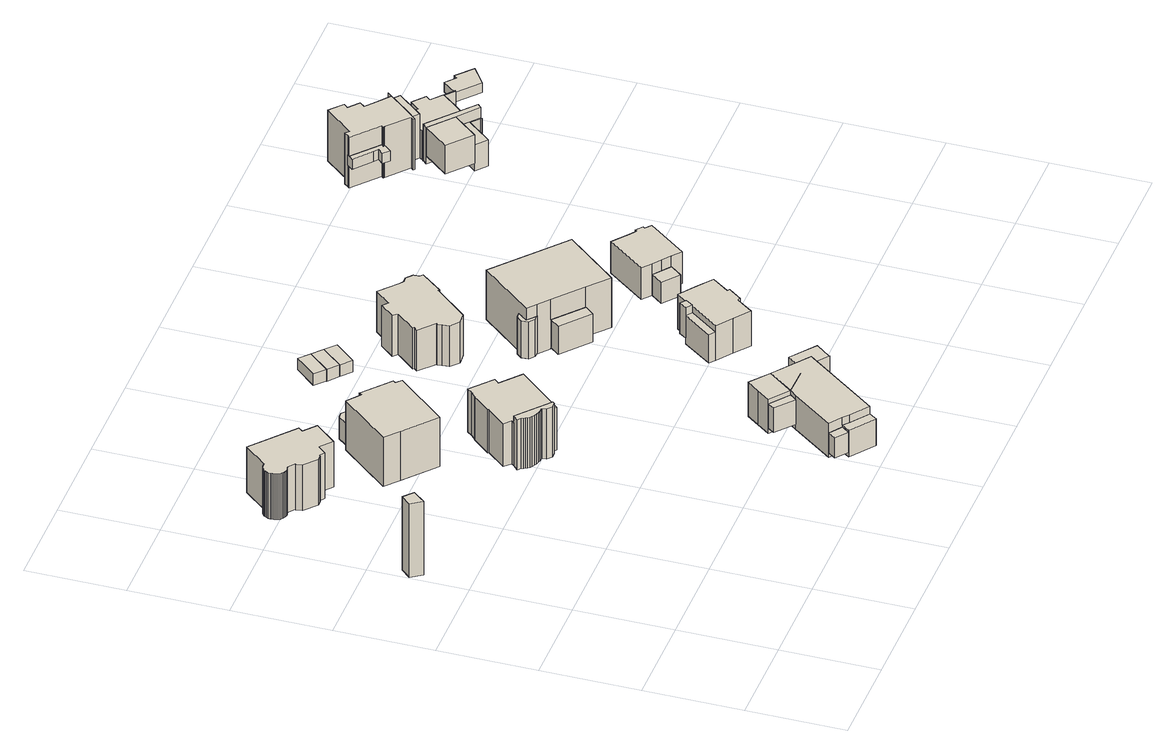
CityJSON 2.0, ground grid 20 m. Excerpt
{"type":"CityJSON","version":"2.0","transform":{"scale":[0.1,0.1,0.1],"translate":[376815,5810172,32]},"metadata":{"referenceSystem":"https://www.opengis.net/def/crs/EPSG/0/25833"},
"CityObjects":{
"building1":{"type":"Building","attributes":{"Gemeindeschluessel":"11000006","BezugspunktDach":"2200","function":"31001_1000","measuredHeight":16.77,"storeysAboveGround":1},"address":[{"country":"Germany","locality":"Berlin","thoroughfareNumber":"3A (1)","thoroughfareName":"Paul-Krause-Straße"}],"geometry":[{"type":"Solid","lod":"1","boundaries":[[[[0,1,2,3]],[[4,5,6,7]],[[4,7,3,2]],[[5,4,2,1]],[[6,5,1,0]],[[7,6,0,3]]]]}]},
"building2":{"type":"Building","attributes":{"Gemeindeschluessel":"11000006","BezugspunktDach":"2200","function":"31001_1010","measuredHeight":10.38,"storeysAboveGround":2},"address":[{"country":"Germany","locality":"Berlin","thoroughfareNumber":"3A","thoroughfareName":"Paul-Krause-Straße"}],"geometry":[{"type":"Solid","lod":"1","boundaries":[[[[8,9,10,11,12,13,14,15,16,17,18,19,20,21,22,23,24,25,26,27,28,29,30,31,32,33,34,35,36,37,38,39,40,41,42]],[[43,44,45,46,47,48,49,50,51,52,53,54,55,56,57,58,59,60,61,62,63,64,65,66,67,68,69,70,71,72,73,74,75,76,77]],[[43,77,42,41]],[[44,43,41,40]],[[45,44,40,39]],[[46,45,39,38]],[[47,46,38,37]],[[48,47,37,36]],[[49,48,36,35]],[[50,49,35,34]],[[51,50,34,33]],[[52,51,33,32]],[[53,52,32,31]],[[54,53,31,30]],[[55,54,30,29]],[[56,55,29,28]],[[57,56,28,27]],[[58,57,27,26]],[[59,58,26,25]],[[60,59,25,24]],[[61,60,24,23]],[[62,61,23,22]],[[63,62,22,21]],[[64,63,21,20]],[[65,64,20,19]],[[66,65,19,18]],[[67,66,18,17]],[[68,67,17,16]],[[69,68,16,15]],[[70,69,15,14]],[[71,70,14,13]],[[72,71,13,12]],[[73,72,12,11]],[[74,73,11,10]],[[75,74,10,9]],[[76,75,9,8]],[[77,76,8,42]]]]}]},
"building3":{"type":"Building","attributes":{"Gemeindeschluessel":"11000006","function":"31001_1010"},"address":[{"country":"Germany","locality":"Berlin","thoroughfareNumber":"5","thoroughfareName":"Paul-Krause-Straße"}],"children":["building3-1","building3-2"]},
"building3-1":{"type":"BuildingPart","attributes":{"BezugspunktDach":"2200","measuredHeight":14.56,"storeysAboveGround":2},"parents":["building3"],"geometry":[{"type":"MultiSurface","lod":"1","boundaries":[[[78,79,80,81,82,83,84,85,86,87]],[[88,89,90,91,92,93,94,95,96,97]],[[88,97,87,86]],[[98,99,100,101,102,89,88,86,85]],[[103,99,104,85,84]],[[90,89,102,105,106]],[[107,103,84,83]],[[91,90,103,105,108]],[[92,91,83,82]],[[93,92,82,81]],[[94,93,81,80]],[[95,94,80,79]],[[96,95,79,78]],[[97,96,78,87]],[[102,101,100,99,98]],[[106,105,102,104,99,103]],[[108,105,103,107]]]}]},
"building3-2":{"type":"BuildingPart","attributes":{"BezugspunktDach":"2200","measuredHeight":5.05,"storeysAboveGround":2},"parents":["building3"],"geometry":[{"type":"Solid","lod":"1","boundaries":[[[[99,103,107,109,110,111,112,100]],[[113,114,115,116,108,105,102,101]],[[113,101,100,112]],[[114,113,112,111]],[[115,114,111,110]],[[116,115,110,109]],[[108,116,109,107]],[[108,107,103,105]],[[102,105,103,99]],[[101,102,99,100]]]]}]},
"building4":{"type":"Building","attributes":{"Gemeindeschluessel":"11000006","BezugspunktDach":"2200","function":"51009_1610","measuredHeight":4.6,"storeysAboveGround":0},"address":[{"country":"Germany","locality":"Berlin"}],"geometry":[{"type":"Solid","lod":"1","boundaries":[[[[117,118,119,120]],[[121,122,123,124]],[[121,124,120,119]],[[122,121,119,118]],[[123,122,118,117]],[[124,123,117,120]]]]}]},
"building5":{"type":"Building","attributes":{"Gemeindeschluessel":"11000006","function":"31001_1010"},"address":[{"country":"Germany","locality":"Berlin","thoroughfareNumber":"7","thoroughfareName":"Paul-Krause-Straße"}],"children":["building5-1","building5-2"]},
"building5-1":{"type":"BuildingPart","attributes":{"BezugspunktDach":"2200","measuredHeight":13.61,"storeysAboveGround":2},"parents":["building5"],"geometry":[{"type":"MultiSurface","lod":"1","boundaries":[[[125,126,127,128,129,130,131,132,133,134,135,136,137,138,139]],[[140,141,142,143,144,145,146,147,148,149,150,151,152,153,154]],[[140,154,139,138]],[[141,140,138,137]],[[142,141,137,136]],[[143,142,136,135]],[[144,143,135,134]],[[145,144,134,133]],[[146,145,133,132]],[[147,146,132,131]],[[148,147,131,130]],[[149,148,130,129]],[[150,149,129,128]],[[153,152,126,125]],[[154,153,125,139]],[[151,150,128,127]],[[152,151,127,126,155]]]}]},
"building5-2":{"type":"BuildingPart","attributes":{"BezugspunktDach":"2200","measuredHeight":11.47,"storeysAboveGround":2},"parents":["building5"],"geometry":[{"type":"MultiSurface","lod":"1","boundaries":[[[156,157,158,159,160,161,162,163,164,165,166,167,168,169,170,171,172,173]],[[152,150,174,175,176,177,178,179,180,181,182,183,184,185,186,187,188,189]],[[152,189,173,172]],[[150,128,127,126,172,171]],[[174,150,171,170]],[[175,174,170,169]],[[176,175,169,168]],[[177,176,168,167]],[[178,177,167,166]],[[179,178,166,165]],[[180,179,165,164]],[[181,180,164,163]],[[182,181,163,162]],[[183,182,162,161]],[[184,183,161,160]],[[185,184,160,159]],[[186,185,159,158]],[[187,186,158,157]],[[188,187,157,156]],[[189,188,156,173]],[[151,127,128,150,190]],[[151,152,126,127]]]}]},
"building6":{"type":"Building","attributes":{"Gemeindeschluessel":"11000006","BezugspunktDach":"2200","function":"51009_1610","measuredHeight":5.64,"storeysAboveGround":0},"address":[{"country":"Germany","locality":"Berlin"}],"geometry":[{"type":"Solid","lod":"1","boundaries":[[[[191,192,193,194]],[[195,196,197,198]],[[195,198,194,193]],[[196,195,193,192]],[[197,196,192,191]],[[198,197,191,194]]]]}]},
"building7":{"type":"Building","attributes":{"Gemeindeschluessel":"11000006","function":"31001_1010"},"address":[{"country":"Germany","locality":"Berlin","thoroughfareNumber":"20, 21","thoroughfareName":"Borussenstraße"}],"children":["building7-1","building7-2","building7-3"]},
"building7-1":{"type":"BuildingPart","attributes":{"BezugspunktDach":"2200","measuredHeight":9.35,"storeysAboveGround":2},"parents":["building7"],"geometry":[{"type":"MultiSurface","lod":"1","boundaries":[[[199,200,201,202,203,204,205,206]],[[207,208,209,210,211,212,213,214]],[[207,214,206,205]],[[208,207,205,204]],[[209,208,204,203]],[[210,209,203,202]],[[211,210,202,201]],[[215,216,211,201,200]],[[217,215,212,200,199]],[[214,213,199,206]],[[212,211,216,215]],[[213,218,212,215,217]]]}]},
"building7-2":{"type":"BuildingPart","attributes":{"BezugspunktDach":"2200","measuredHeight":6.09,"storeysAboveGround":2},"parents":["building7"],"geometry":[{"type":"MultiSurface","lod":"1","boundaries":[[[219,216,217,220]],[[213,211,221,222]],[[213,222,220,217]],[[221,211,216,219]],[[222,221,219,220]],[[211,212,215,216]],[[217,215,212,213]]]}]},
"building7-3":{"type":"BuildingPart","attributes":{"BezugspunktDach":"2200","measuredHeight":9.35,"storeysAboveGround":2},"parents":["building7"],"geometry":[{"type":"Solid","lod":"1","boundaries":[[[[204,223,203,224,225,226]],[[227,228,209,229,208,230]],[[227,230,226,225]],[[228,227,225,224]],[[209,228,224,203]],[[229,209,203,223]],[[208,229,223,204]],[[230,208,204,226]]]]}]},
"building8":{"type":"Building","attributes":{"Gemeindeschluessel":"11000006","BezugspunktDach":"2200","function":"31001_2463","measuredHeight":2.59,"storeysAboveGround":1},"address":[{"country":"Germany","locality":"Berlin","thoroughfareNumber":"5 (1)","thoroughfareName":"Paul-Krause-Straße"}],"geometry":[{"type":"Solid","lod":"1","boundaries":[[[[231,232,233,234]],[[235,236,237,238]],[[235,238,234,233]],[[236,235,233,232]],[[237,236,232,231]],[[238,237,231,234]]]]}]},
"building9":{"type":"Building","attributes":{"Gemeindeschluessel":"11000006","BezugspunktDach":"2200","function":"31001_2463","measuredHeight":2.67,"storeysAboveGround":1},"address":[{"country":"Germany","locality":"Berlin","thoroughfareNumber":"5 (2)","thoroughfareName":"Paul-Krause-Straße"}],"geometry":[{"type":"Solid","lod":"1","boundaries":[[[[239,240,232,231]],[[241,242,243,244]],[[241,244,231,232]],[[242,241,232,240]],[[243,242,240,239]],[[244,243,239,231]]]]}]},
"building10":{"type":"Building","attributes":{"Gemeindeschluessel":"11000006","BezugspunktDach":"2200","function":"31001_2463","measuredHeight":2.71,"storeysAboveGround":1},"address":[{"country":"Germany","locality":"Berlin","thoroughfareNumber":"5 (3)","thoroughfareName":"Paul-Krause-Straße"}],"geometry":[{"type":"Solid","lod":"1","boundaries":[[[[245,246,240,239]],[[242,247,248,243]],[[242,243,239,240]],[[247,242,240,246]],[[248,247,246,245]],[[243,248,245,239]]]]}]},
"building11":{"type":"Building","attributes":{"Gemeindeschluessel":"11000006","BezugspunktDach":"2200","function":"31001_2463","measuredHeight":4.95,"storeysAboveGround":1},"address":[{"country":"Germany","locality":"Berlin","thoroughfareNumber":"19 (1)","thoroughfareName":"Borussenstraße"}],"geometry":[{"type":"Solid","lod":"1","boundaries":[[[[249,250,251,252,253,254,255]],[[256,257,258,259,260,261,262]],[[256,262,255,254]],[[257,256,254,253]],[[258,257,253,252]],[[259,258,252,251]],[[260,259,251,250]],[[261,260,250,249]],[[262,261,249,255]]]]}]},
"building12":{"type":"Building","attributes":{"Gemeindeschluessel":"11000006","BezugspunktDach":"2200","function":"31001_1010","measuredHeight":13.08,"storeysAboveGround":2},"address":[{"country":"Germany","locality":"Berlin","thoroughfareNumber":"7A","thoroughfareName":"Paul-Krause-Straße"}],"geometry":[{"type":"Solid","lod":"1","boundaries":[[[[263,264,265,266,267,268,269,270,271,272,273,274,275,276,277,278,279,280,281,282,283,284]],[[285,286,287,288,289,290,291,292,293,294,295,296,297,298,299,300,301,302,303,304,305,306]],[[285,306,284,283]],[[286,285,283,282]],[[287,286,282,281]],[[288,287,281,280]],[[289,288,280,279]],[[290,289,279,278]],[[291,290,278,277]],[[292,291,277,276]],[[293,292,276,275]],[[294,293,275,274]],[[295,294,274,273]],[[296,295,273,272]],[[297,296,272,271]],[[298,297,271,270]],[[299,298,270,269]],[[300,299,269,268]],[[301,300,268,267]],[[302,301,267,266]],[[303,302,266,265]],[[304,303,265,264]],[[305,304,264,263]],[[306,305,263,284]]]]}]},
"building13":{"type":"Building","attributes":{"Gemeindeschluessel":"11000006","BezugspunktDach":"2200","function":"51009_1610","measuredHeight":6.93,"storeysAboveGround":0},"address":[{"country":"Germany","locality":"Berlin"}],"geometry":[{"type":"Solid","lod":"1","boundaries":[[[[307,308,309,310]],[[311,312,313,314]],[[311,314,310,309]],[[312,311,309,308]],[[313,312,308,307]],[[314,313,307,310]]]]}]},
"building14":{"type":"Building","attributes":{"Gemeindeschluessel":"11000006","function":"31001_1010"},"address":[{"country":"Germany","locality":"Berlin","thoroughfareNumber":"19","thoroughfareName":"Borussenstraße"}],"children":["building14-1","building14-2"]},
"building14-1":{"type":"BuildingPart","attributes":{"BezugspunktDach":"2200","measuredHeight":9.85,"storeysAboveGround":2},"parents":["building14"],"geometry":[{"type":"MultiSurface","lod":"1","boundaries":[[[315,316,317,318,319,320,321,322,323,324,325,326]],[[327,328,329,330,331,332,333,334,335,336,337,338]],[[339,340,326,325]],[[328,327,325,324]],[[329,328,324,323]],[[330,329,323,322]],[[331,330,322,321]],[[332,331,321,320]],[[333,332,320,319]],[[334,333,319,318]],[[335,334,318,317]],[[336,335,317,316]],[[337,336,316,315]],[[338,337,315,326]],[[327,338,340,339]]]}]},
"building14-2":{"type":"BuildingPart","attributes":{"BezugspunktDach":"2200","measuredHeight":6.53,"storeysAboveGround":2},"parents":["building14"],"geometry":[{"type":"MultiSurface","lod":"1","boundaries":[[[340,339,341,342]],[[343,327,338,344]],[[343,344,342,341]],[[327,343,341,339]],[[344,338,340,342]],[[338,327,339,340,345]]]}]},
"building15":{"type":"Building","attributes":{"name":"Privat-Hospital Landhaus Nikolassee","Gemeindeschluessel":"11000006","function":"31001_2010"},"address":[{"country":"Germany","locality":"Berlin","thoroughfareNumber":"11, 9","thoroughfareName":"Paul-Krause-Straße"}],"children":["building15-1","building15-2","building15-3"]},
"building15-1":{"type":"BuildingPart","attributes":{"BezugspunktDach":"2200","measuredHeight":13.68,"storeysAboveGround":2},"parents":["building15"],"geometry":[{"type":"MultiSurface","lod":"1","boundaries":[[[346,347,348,349,350,351,352]],[[353,354,355,356,357,358,359]],[[353,359,360,361,362,363,364,352,351]],[[354,353,351,350]],[[355,354,350,349]],[[356,355,349,348]],[[365,366,348,347]],[[357,356,367,368]],[[358,357,347,346]],[[364,369,346,352]],[[359,358,370,361,371]],[[364,363,362,361,360]],[[368,367,366,365]],[[371,361,370,369,364]]]}]},
"building15-2":{"type":"BuildingPart","attributes":{"BezugspunktDach":"2200","measuredHeight":6.49,"storeysAboveGround":2},"parents":["building15"],"geometry":[{"type":"Solid","lod":"1","boundaries":[[[[372,366,365,373]],[[368,367,374,375]],[[368,375,373,365]],[[374,367,366,372]],[[375,374,372,373]],[[367,368,365,366]]]]}]},
"building15-3":{"type":"BuildingPart","attributes":{"BezugspunktDach":"2200","measuredHeight":8.34,"storeysAboveGround":2},"parents":["building15"],"geometry":[{"type":"Solid","lod":"1","boundaries":[[[[376,377,369,364,363,378,379]],[[380,362,361,370,381,382,383]],[[380,383,379,378]],[[362,380,378,363]],[[381,370,369,377]],[[382,381,377,376]],[[383,382,376,379]],[[361,362,363,364]],[[370,361,364,369]]]]}]},
"building16":{"type":"Building","attributes":{"Gemeindeschluessel":"11000006","function":"31001_1010"},"address":[{"country":"Germany","locality":"Berlin","thoroughfareNumber":"18","thoroughfareName":"Borussenstraße"}],"children":["building16-1","building16-2"]},
"building16-1":{"type":"BuildingPart","attributes":{"BezugspunktDach":"2200","measuredHeight":9.71,"storeysAboveGround":2},"parents":["building16"],"geometry":[{"type":"MultiSurface","lod":"1","boundaries":[[[384,385,386,387,388,389,390,391,392,393,394,395]],[[396,397,398,399,400,401,402,403,404,405,406,407]],[[396,407,395,394]],[[397,396,394,393]],[[398,397,393,392]],[[399,398,392,391]],[[400,399,391,390]],[[401,400,390,389]],[[402,401,389,388]],[[403,402,388,387]],[[404,403,387,386]],[[408,409,386,385]],[[406,410,408,405,385,384]],[[407,406,384,395]],[[405,404,409,408]],[[411,405,408,410,406]]]}]},
"building16-2":{"type":"BuildingPart","attributes":{"BezugspunktDach":"2200","measuredHeight":4.81,"storeysAboveGround":2},"parents":["building16"],"geometry":[{"type":"MultiSurface","lod":"1","boundaries":[[[412,409,410,413]],[[406,404,414,415]],[[406,415,413,410]],[[414,404,409,412]],[[415,414,412,413]],[[405,408,409,404,416]],[[406,410,408,405]]]}]},
"building17":{"type":"Building","attributes":{"Gemeindeschluessel":"11000006","function":"31001_1010"},"address":[{"country":"Germany","locality":"Berlin","thoroughfareNumber":"17","thoroughfareName":"Borussenstraße"}],"children":["building17-1","building17-2","building17-3","building17-4","building17-5","building17-6","building17-7","building17-8"]},
"building17-1":{"type":"BuildingPart","attributes":{"BezugspunktDach":"2200","measuredHeight":6.47,"storeysAboveGround":3},"parents":["building17"],"geometry":[{"type":"MultiSurface","lod":"1","boundaries":[[[417,418,419,420]],[[421,422,423,424]],[[421,424,420,419]],[[425,426,422,418,417]],[[424,423,417,420]],[[422,421,419,418,427]],[[423,422,426,425]]]}]},
"building17-2":{"type":"BuildingPart","attributes":{"BezugspunktDach":"2200","measuredHeight":13.86,"storeysAboveGround":3},"parents":["building17"],"geometry":[{"type":"MultiSurface","lod":"1","boundaries":[[[428,429,430,431,432,433,434,435,436,437,438,439,440,441,442,443,444,445,446,447,448,449]],[[450,451,452,453,454,455,456,457,458,459,460,461,462,463,464,465,466,467,468,469,470,471]],[[450,471,449,448],[472,473,474,475]],[[451,450,448,447]],[[452,451,447,446]],[[453,452,446,445]],[[454,453,445,444]],[[455,454,444,443]],[[456,455,443,442]],[[457,456,442,441]],[[458,457,441,440]],[[459,458,440,439]],[[476,477,478,439,438]],[[460,459,479,480]],[[481,476,438,437]],[[461,460,480,482]],[[462,461,437,436]],[[483,484,462,436,435]],[[464,463,435,434]],[[465,464,434,433]],[[466,465,433,432]],[[467,466,432,431]],[[468,467,431,430]],[[469,468,430,429]],[[485,486,429,428]],[[470,469,487,488]],[[475,485,488,472,489,471,470,428,449]],[[474,473,472,475]],[[480,479,478,477,476]],[[482,480,476,481]],[[463,462,484,483]],[[488,487,486,485]],[[489,472,488,485,475]]]}]},
"building17-3":{"type":"BuildingPart","attributes":{"BezugspunktDach":"2200","measuredHeight":8.45,"storeysAboveGround":3},"parents":["building17"],"geometry":[{"type":"MultiSurface","lod":"1","boundaries":[[[490,491,492,493,494,495,496,497,498,499,500,501,502,503,504,505,506,507,508]],[[509,510,511,512,513,514,515,516,517,518,519,520,521,522,523,524,525,526,527]],[[509,527,508,507]],[[510,509,507,506]],[[513,512,504,503]],[[514,513,503,502]],[[515,514,502,501]],[[516,515,501,500]],[[517,516,500,499]],[[518,517,499,498]],[[519,518,498,497]],[[520,519,497,496]],[[521,520,496,495]],[[522,521,495,494]],[[523,522,494,493]],[[524,523,493,492]],[[525,524,492,491]],[[526,525,491,490]],[[527,526,528,529]],[[511,510,506,505]],[[512,511,505,504]],[[529,528,490,508]]]}]},
"building17-4":{"type":"BuildingPart","attributes":{"BezugspunktDach":"2200","measuredHeight":5.96,"storeysAboveGround":3},"parents":["building17"],"geometry":[{"type":"MultiSurface","lod":"1","boundaries":[[[530,531,532,533,534,535,426,425]],[[536,537,538,539,540,541,542,543]],[[536,543,425,423,422]],[[538,537,535,534]],[[539,538,534,533]],[[540,539,533,532]],[[541,540,532,531]],[[542,541,531,530]],[[543,542,530,425]],[[422,423,425,426]],[[537,536,544,426,535,545]]]}]},
"building17-5":{"type":"BuildingPart","attributes":{"BezugspunktDach":"2200","measuredHeight":8.32,"storeysAboveGround":3},"parents":["building17"],"geometry":[{"type":"MultiSurface","lod":"1","boundaries":[[[418,546,547,548,419]],[[529,528,549,550,551]],[[529,551,419,548]],[[528,490,508,548,547]],[[549,528,547,546]],[[426,535,546,418]],[[550,549,537,536]],[[551,550,422,421,419]],[[529,508,490,528]],[[536,537,535,426]],[[418,419,421,422]]]}]},
"building17-6":{"type":"BuildingPart","attributes":{"BezugspunktDach":"2200","measuredHeight":4.22,"storeysAboveGround":3},"parents":["building17"],"geometry":[{"type":"MultiSurface","lod":"1","boundaries":[[[476,481,552,553,477]],[[554,555,482,480,479]],[[554,479,477,553]],[[555,554,553,552]],[[482,555,552,481]],[[482,481,476,480]],[[556,479,480,476,477]]]}]},
"building17-7":{"type":"BuildingPart","attributes":{"BezugspunktDach":"2200","measuredHeight":9.98,"storeysAboveGround":3},"parents":["building17"],"geometry":[{"type":"MultiSurface","lod":"1","boundaries":[[[557,558,484,483]],[[462,512,510,463]],[[512,462,484,558]],[[506,505,504,558,557]],[[510,512,511]],[[463,510,557,483]],[[462,559,463,560,483,484,561]],[[510,511,505,506]],[[511,512,504,505]]]}]},
"building17-8":{"type":"BuildingPart","attributes":{"BezugspunktDach":"2200","measuredHeight":2.38,"storeysAboveGround":3},"parents":["building17"],"geometry":[{"type":"MultiSurface","lod":"1","boundaries":[[[562,563,564,565,566,486,485,475,474,567,568]],[[569,473,472,488,487,570,571,572,573,574,575]],[[569,575,568,567]],[[473,569,567,474]],[[570,487,486,566]],[[571,570,566,565]],[[572,571,565,564]],[[573,572,564,563]],[[574,573,563,562]],[[575,574,562,568]],[[473,474,475,472]],[[472,576,475,485,488]],[[577,487,488,485,486]]]}]},
"building18":{"type":"Building","attributes":{"Gemeindeschluessel":"11000006","BezugspunktDach":"2200","function":"51009_1610","measuredHeight":3.61,"storeysAboveGround":0},"address":[{"country":"Germany","locality":"Berlin"}],"geometry":[{"type":"Solid","lod":"1","boundaries":[[[[578,579,580,581]],[[582,583,584,585]],[[582,585,581,580]],[[583,582,580,579]],[[584,583,579,578]],[[585,584,578,581]]]]}]},
"building19":{"type":"Building","attributes":{"Gemeindeschluessel":"11000006","BezugspunktDach":"2200","function":"31001_2463","measuredHeight":2.22,"storeysAboveGround":1},"address":[{"country":"Germany","locality":"Berlin","thoroughfareNumber":"16 (1)","thoroughfareName":"Borussenstraße"}],"geometry":[{"type":"Solid","lod":"1","boundaries":[[[[586,587,588,589,590,591]],[[592,593,594,595,596,597]],[[592,597,591,590]],[[593,592,590,589]],[[594,593,589,588]],[[595,594,588,587]],[[596,595,587,586]],[[597,596,586,591]]]]}]}
},
"vertices":[
[19,695,176],[40,720,176],[21,737,176],[4,718,176],[21,737,8],[40,720,8],[19,695,8],[4,718,8],
[29,992,165],[29,989,165],[30,985,165],[31,981,165],[33,978,165],[36,975,165],[39,973,165],[42,971,165],[46,970,165],[50,970,165],[53,971,165],[57,972,165],[70,961,165],[69,960,165],[72,947,165],[98,925,165],[109,926,165],[110,928,165],[120,920,165],[135,937,165],[159,916,165],[197,960,165],[172,981,165],[179,990,165],[93,1063,165],[53,1016,165],[49,1016,165],[45,1016,165],[41,1015,165],[37,1013,165],[34,1010,165],[32,1007,165],[30,1003,165],[29,1000,165],[28,996,165],[29,1000,61],[30,1003,61],[32,1007,61],[34,1010,61],[37,1013,61],[41,1015,61],[45,1016,61],[49,1016,61],[53,1016,61],[93,1063,61],[179,990,61],[172,981,61],[197,960,61],[159,916,61],[135,937,61],[120,920,61],[110,928,61],[109,926,61],[98,925,61],[72,947,61],[69,960,61],[70,961,61],[57,972,61],[53,971,61],[50,970,61],[46,970,61],[42,971,61],[39,973,61],[36,975,61],[33,978,61],[31,981,61],[30,985,61],[29,989,61],[29,992,61],[28,996,61],
[218,805,173],[282,750,173],[370,852,173],[359,862,173],[363,867,173],[311,912,173],[308,915,173],[304,909,173],[276,931,173],[189,830,173],[276,931,61],[304,909,61],[308,915,61],[311,912,61],[363,867,61],[359,862,61],[370,852,61],[282,750,61],[218,805,61],[189,830,61],[304,909,93],[304,909,123],[276,931,123],[276,931,73],[304,909,73],[308,915,123],[304,909,97],[308,915,73],[308,915,90],[311,912,123],[311,912,73],
[321,923,123],[320,933,123],[301,949,123],[290,948,123],[290,948,73],[301,949,73],[320,933,73],[321,923,73],
[541,42,120],[553,58,120],[528,76,120],[517,61,120],[528,76,74],[553,58,74],[541,42,74],[517,61,74],
[334,628,156],[330,623,156],[359,599,156],[394,568,156],[401,562,156],[480,653,156],[439,688,156],[448,698,156],[404,736,156],[396,726,156],[385,715,156],[384,716,156],[353,681,156],[355,679,156],[321,640,156],[355,679,58],[353,681,58],[384,716,58],[385,715,58],[396,726,58],[404,736,58],[448,698,58],[439,688,58],[480,653,58],[401,562,58],[394,568,58],[359,599,58],[330,623,58],[334,628,58],[321,640,58],[330,623,115],
[326,607,172],[328,602,172],[330,599,172],[332,596,172],[335,592,172],[339,590,172],[344,586,172],[349,584,172],[355,582,172],[360,581,172],[366,581,172],[367,580,172],[369,571,172],[378,563,172],[390,564,172],[394,568,172],[330,623,172],[320,612,172],[390,564,58],[378,563,58],[369,571,58],[367,580,58],[366,581,58],[360,581,58],[355,582,58],[349,584,58],[344,586,58],[339,590,58],[335,592,58],[332,596,58],[330,599,58],[328,602,58],[326,607,58],[320,612,58],[362,596,58],
[592,161,132],[603,175,132],[564,205,132],[555,192,132],[564,205,76],[603,175,76],[592,161,76],[555,192,76],
[553,58,142],[565,48,142],[602,21,142],[716,172,142],[643,227,142],[603,175,142],[592,161,142],[528,76,142],[592,161,64],[603,175,64],[643,227,64],[716,172,64],[602,21,64],[565,48,64],[553,58,64],[528,76,64],[565,48,125],[602,21,125],[553,58,125],[553,57,64],
[591,5,125],[541,42,125],[591,5,64],[541,42,64],
[660,174,142],[604,257,142],[584,231,142],[564,205,142],[584,231,64],[604,257,64],[660,174,64],[564,205,64],
[446,1024,105],[484,1067,105],[463,1086,105],[425,1043,105],[463,1086,79],[484,1067,79],[446,1024,79],[425,1043,79],
[468,1006,105],[505,1049,105],[484,1067,78],[505,1049,78],[468,1006,78],[446,1024,78],
[489,987,105],[526,1030,105],[526,1030,78],[489,987,78],
[816,169,74],[818,172,74],[828,185,74],[840,201,74],[789,240,74],[777,224,74],[765,208,74],[777,224,31],[789,240,31],[840,201,31],[828,185,31],[818,172,31],[816,169,31],[765,208,31],
[563,849,169],[561,847,169],[562,838,169],[564,824,169],[581,809,169],[604,811,169],[662,878,169],[664,876,169],[700,920,169],[694,925,169],[693,937,169],[680,948,169],[669,947,169],[661,953,169],[624,985,169],[597,953,169],[585,963,169],[561,934,169],[570,926,169],[536,886,169],[538,884,169],[531,877,169],[538,884,76],[536,886,76],[570,926,76],[561,934,76],[585,963,76],[597,953,76],[624,985,76],[661,953,76],[669,947,76],[680,948,76],[693,937,76],[694,925,76],[700,920,76],[664,876,76],[662,878,76],[604,811,76],[581,809,76],[564,824,76],[562,838,76],[561,847,76],[563,849,76],[531,877,76],
[793,428,148],[803,443,148],[791,452,148],[780,437,148],[791,452,79],[803,443,79],[793,428,79],[780,437,79],
[780,344,145],[812,320,145],[838,355,145],[843,351,145],[864,379,145],[859,382,145],[885,417,145],[853,441,145],[820,465,145],[803,443,145],[793,428,145],[748,368,145],[793,428,66],[803,443,66],[820,465,66],[853,441,66],[885,417,66],[859,382,66],[864,379,66],[843,351,66],[838,355,66],[812,320,66],[780,344,66],[748,368,66],[793,428,131],[748,368,131],
[780,437,131],[736,377,131],[780,437,66],[736,377,66],[748,368,69],
[650,682,190],[673,663,190],[730,614,190],[772,578,190],[863,685,190],[723,805,190],[632,698,190],[723,805,77],[863,685,77],[772,578,77],[730,614,77],[673,663,77],[650,682,77],[632,698,77],[632,698,143],[632,698,80],[647,717,80],[647,717,164],[632,698,164],[673,663,144],[730,614,144],[730,614,80],[673,663,80],[650,682,164],[650,682,80],[632,698,100],
[714,595,144],[657,644,144],[714,595,80],[657,644,80],
[627,691,164],[638,682,164],[635,716,164],[626,705,164],[635,716,80],[638,682,80],[627,691,80],[626,705,80],
[894,539,146],[911,526,146],[928,513,146],[947,498,146],[1008,577,146],[996,587,146],[999,591,146],[985,602,146],[982,598,146],[972,605,146],[936,633,146],[875,554,146],[936,633,74],[972,605,74],[982,598,74],[985,602,74],[999,591,74],[996,587,74],[1008,577,74],[947,498,74],[928,513,74],[911,526,74],[894,539,74],[875,554,74],[911,526,122],[928,513,122],[894,539,122],[897,537,74],
[909,489,122],[875,515,122],[909,489,74],[875,515,74],[927,513,74],
[1193,982,131],[1236,1033,131],[1188,1074,131],[1145,1023,131],[1188,1074,66],[1236,1033,66],[1193,982,66],[1145,1023,66],[1193,982,108],[1236,1033,108],[1236,1033,103],
[1126,1140,163],[1122,1136,163],[1123,1135,163],[1125,1134,163],[1168,1097,163],[1163,1091,163],[1165,1089,163],[1183,1109,163],[1227,1161,163],[1226,1161,163],[1219,1152,163],[1193,1173,163],[1173,1190,163],[1181,1200,163],[1180,1201,163],[1160,1218,163],[1168,1227,163],[1141,1250,163],[1091,1191,163],[1083,1198,163],[1076,1189,163],[1073,1186,163],[1076,1189,47],[1083,1198,47],[1091,1191,47],[1141,1250,47],[1168,1227,47],[1160,1218,47],[1180,1201,47],[1181,1200,47],[1173,1190,47],[1193,1173,47],[1219,1152,47],[1226,1161,47],[1227,1161,47],[1183,1109,47],[1165,1089,47],[1163,1091,47],[1168,1097,47],[1125,1134,47],[1123,1135,47],[1122,1136,47],[1126,1140,47],[1073,1186,47],[1073,1186,97],[1076,1189,97],[1076,1189,120],[1073,1186,120],[1219,1152,136],[1193,1173,136],[1193,1173,115],[1193,1173,94],[1219,1152,94],[1226,1161,136],[1226,1161,94],[1183,1109,147],[1227,1161,147],[1126,1140,120],[1122,1136,120],[1122,1136,97],[1126,1140,97],[1073,1186,113],
[1286,1006,113],[1288,1009,113],[1269,1025,113],[1270,1026,113],[1307,1070,113],[1316,1081,113],[1335,1065,113],[1337,1067,113],[1295,1103,113],[1303,1112,113],[1278,1133,113],[1262,1114,113],[1241,1132,113],[1249,1142,113],[1247,1144,113],[1236,1131,113],[1203,1092,113],[1199,1086,113],[1196,1083,113],[1199,1086,47],[1203,1092,47],[1236,1131,47],[1247,1144,47],[1249,1142,47],[1241,1132,47],[1262,1114,47],[1278,1133,47],[1303,1112,47],[1295,1103,47],[1337,1067,47],[1335,1065,47],[1316,1081,47],[1307,1070,47],[1270,1026,47],[1269,1025,47],[1288,1009,47],[1286,1006,47],[1196,1083,47],[1286,1006,48],[1196,1083,48],
[1216,963,108],[1225,973,108],[1257,1012,108],[1274,997,108],[1276,995,108],[1278,998,108],[1236,1033,49],[1278,998,49],[1276,995,49],[1274,997,49],[1257,1012,49],[1225,973,49],[1216,963,49],[1193,982,49],[1236,1033,87],[1278,998,103],
[1278,998,131],[1286,1006,131],[1196,1083,131],[1278,998,48],[1236,1033,48],[1188,1074,48],
[1235,1171,136],[1209,1192,136],[1209,1192,94],[1235,1171,94],[1193,1173,111],
[1203,1092,147],[1247,1144,147],[1224,1157,47],[1183,1109,139],[1227,1161,144],
[1101,1148,120],[1109,1141,120],[1100,1131,120],[1112,1119,120],[1125,1134,120],[1075,1190,120],[1065,1178,120],[1075,1190,97],[1125,1134,97],[1112,1119,97],[1100,1131,97],[1109,1141,97],[1101,1148,97],[1065,1178,97],[1073,1186,101],[1122,1136,114],
[1288,1009,80],[1335,1065,80],[1316,1081,80],[1269,1025,80],[1316,1081,44],[1335,1065,44],[1288,1009,44],[1269,1025,44],
[1439,1048,64],[1477,1075,64],[1445,1104,64],[1439,1098,64],[1419,1115,64],[1395,1086,64],[1419,1115,42],[1439,1098,42],[1445,1104,42],[1477,1075,42],[1439,1048,42],[1395,1086,42]
]}
